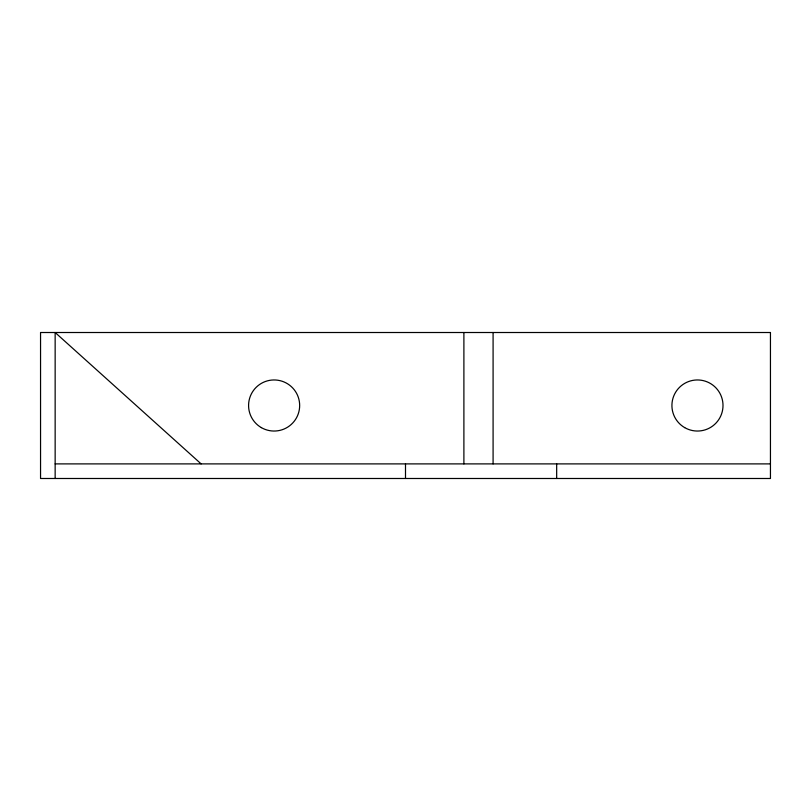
<?xml version="1.0" encoding="UTF-8"?>
<svg xmlns="http://www.w3.org/2000/svg" width="811" height="811" viewBox="0 0 811 811"><rect width="100%" height="100%" fill="white"/><g stroke="black" fill="none" stroke-linecap="round" stroke-linejoin="round"><path stroke-width="1.22" d="M55.148 463.892L770.45 463.892M201.128 463.892L55.148 332.51L55.148 478.49M556.67 463.892L556.67 478.49M493.088 332.51L493.088 463.892M463.892 332.51L463.892 463.892M405.5 463.892L405.5 478.49M770.45 332.51L40.55 332.51L40.55 478.49L770.45 478.49L770.45 332.51M684.687 427.62A25.546 25.546 0 0 0 723.006 405.5A25.546 25.546 0 0 0 684.687 383.38A25.546 25.546 0 0 0 684.687 427.62M261.345 427.62A25.546 25.546 0 0 0 299.664 405.5A25.546 25.546 0 0 0 261.345 383.38A25.546 25.546 0 0 0 261.345 427.62"/></g></svg>
